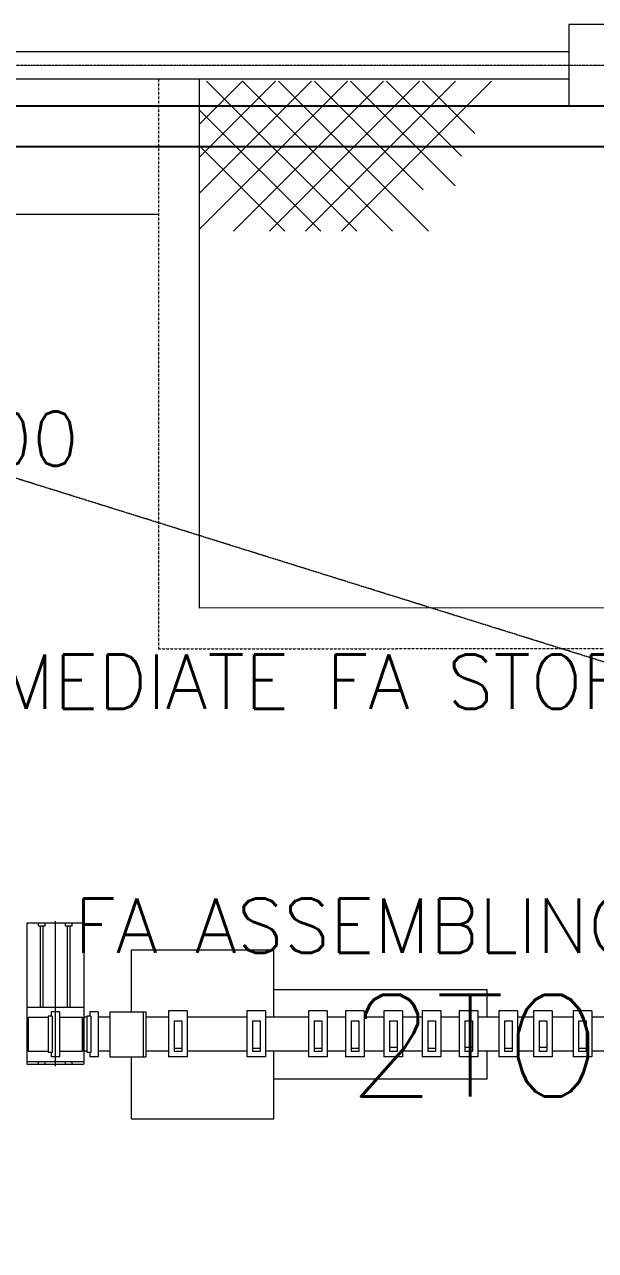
# Model space of a CAD drawing. Extents: x -59767 to 1106559, y -1290 to 1129522.
# Drawn here: x 63896 to 68104, y 257706 to 266745 of the extents above; entities that cross this region are included whole.
import ezdxf
from ezdxf.enums import TextEntityAlignment as Align

# ---------------------------------------------------------------- set-up
doc = ezdxf.new("R2010")
doc.units = 0
doc.linetypes.add('CENTER', pattern=[2, 1.25, -0.25, 0.25, -0.25])
doc.linetypes.add('HIDDEN', pattern=[0.375, 0.25, -0.125])
for name, color, linetype, lineweight in [('CENTER', 1, 'CENTER', 9), ('COLUMN', 2, 'CONTINUOUS', 9), ('TEXT', 3, 'CONTINUOUS', 9), ('WALL', 7, 'CONTINUOUS', 9), ('WALL_200', 3, 'CONTINUOUS', 9), ('WALL_300', 7, 'CONTINUOUS', 9), ('가는선', 1, 'CONTINUOUS', 9), ('중간선', 5, 'CONTINUOUS', 9), ('중심선', 1, 'CENTER', 9)]:
    doc.layers.add(name, color=color, linetype=linetype, lineweight=lineweight)
doc.layers.add('CY', color=4, linetype='CONTINUOUS')
doc.styles.get("Standard").update_dxf_attribs({"font": 'romans.shx', "bigfont": 'whtgtxt.shx'})

# ---------------------------------------------------------------- blocks, each defined once
blk = doc.blocks.new('column600')
at = {"layer": 'COLUMN', "linetype": 'Continuous'}
blk.add_lwpolyline([(-300, -300), (300, -300), (300, 300), (-300, 300)], close=True, dxfattribs=at)
blk = doc.blocks.new('CRANE')
at = {"layer": 'CENTER', "linetype": 'CENTER'}
blk.add_line((109758.2, 563629.1), (56008.2, 580429.1), dxfattribs=at)
at = {"layer": 'CY'}
for p, q in [((56008.2, 580729.1), (109758.2, 580729.1)), ((56008.2, 580429.1), (109758.2, 580429.1))]:
    blk.add_line(p, q, dxfattribs=at)
at = {"layer": 'TEXT', "color": 7}
blk.add_text('2TON O.H CRANE', height=750, dxfattribs=at).set_placement((70570.5, 573425.7), align=Align.CENTER)

msp = doc.modelspace()

# ---------------------------------------------------------------- linework, layer by layer
at = {"layer": 'WALL', "color": 0, "lineweight": 9}
for p, q in [((63732.7, 266544.9), (67908.2, 266544.9)), ((63183.2, 266344.9), (67908.2, 266344.9)), ((64883.3, 265344.9), (51852.2, 265344.9))]:
    msp.add_line(p, q, dxfattribs=at)
at = {"layer": 'WALL_200', "ltscale": 0.5}
for p, q in [((62508.2, 266544.9), (67908.2, 266544.9)), ((62508.2, 266344.9), (67908.2, 266344.9))]:
    msp.add_line(p, q, dxfattribs=at)
at = {"layer": 'WALL_300', "linetype": 'HIDDEN', "lineweight": 9, "ltscale": 0.5}
for p, q in [((64883.3, 266342.4), (64883.3, 262142.4)), ((64883.3, 262142.4), (72683.2, 262144.9))]:
    msp.add_line(p, q, dxfattribs=at)
at = {"layer": 'WALL_300', "lineweight": 9}
msp.add_line((65183.3, 266342.4), (65183.3, 262442.4), dxfattribs=at)
at = {"layer": 'WALL_300'}
msp.add_line((72383.2, 262444.9), (65183.3, 262442.4), dxfattribs=at)
at = {"layer": '가는선'}
for p, q in [((65183.3, 265498.8), (66011.9, 266327.4)), ((65183.3, 265233.6), (66277.1, 266327.4)), ((65183.3, 265763.9), (65746.8, 266327.4)), ((65183.3, 266007.4), (65503.3, 266327.4)), ((66343.9, 265221.6), (65238.1, 266327.4)), ((65436.5, 265221.6), (66542.3, 266327.4)), ((66609.1, 265221.6), (65503.3, 266327.4)), ((65701.7, 265221.6), (66807.4, 266327.4)), ((66874.2, 265221.6), (65768.5, 266327.4)), ((65966.8, 265221.6), (67072.6, 266327.4)), ((66834.9, 265526.1), (66033.6, 266327.4)), ((66232, 265221.6), (67337.7, 266327.4)), ((67070.6, 265555.5), (66298.8, 266327.4)), ((66851.7, 265774.5), (66298.8, 266327.4)), ((67116.8, 265774.5), (66564, 266327.4)), ((67215.1, 265941.4), (66829.1, 266327.4)), ((66078.7, 265221.6), (65183.3, 266117)), ((65813.6, 265221.6), (65183.3, 265851.9))]:
    msp.add_line(p, q, dxfattribs=at)
at = {"layer": '중간선', "lineweight": 9}
for p, q in [((63913.2, 260120.3), (64333.2, 260120.3)), ((63913.2, 260120.3), (63913.2, 259080.3)), ((63998.2, 260100.3), (63998.2, 260120.3)), ((63998.2, 260100.3), (64048.2, 260100.3)), ((64013.2, 259500.3), (64013.2, 260100.3)), ((64033.2, 259500.3), (64033.2, 260100.3)), ((64048.2, 260100.3), (64048.2, 260120.3)), ((64123.2, 259064.2), (64123.2, 260133.7)), ((64198.2, 260100.3), (64198.2, 260120.3)), ((64198.2, 260100.3), (64248.2, 260100.3)), ((64213.2, 259500.3), (64213.2, 260100.3)), ((64233.2, 259500.3), (64233.2, 260100.3)), ((64248.2, 260100.3), (64248.2, 260120.3)), ((64333.2, 260120.3), (64333.2, 259080.3)), ((64683.4, 259466.4), (64683.4, 259923.3)), ((64683.4, 259923.3), (65733.2, 259923.3)), ((65733.2, 259425.3), (65733.2, 259923.3)), ((65733.2, 259630.3), (67305.3, 259630.3)), ((67305.3, 259425.3), (67305.3, 259630.3)), ((63913.2, 259500.3), (64333.2, 259500.3)), ((63923.2, 259425.3), (64070.1, 259425.3)), ((63923.2, 259425.3), (63923.2, 259175.3)), ((64070.1, 259434.2), (64070.1, 259166.4)), ((64100.1, 259434.2), (64070.1, 259434.2)), ((64153.8, 259466.4), (64092.6, 259466.4)), ((64092.6, 259466.4), (64092.6, 259434.2)), ((64100.1, 259434.2), (64100.1, 259166.4)), ((64153.8, 259466.4), (64153.8, 259134.2)), ((64153.8, 259425.3), (64323.2, 259425.3)), ((64323.2, 259175.3), (64323.2, 259425.3)), ((64333.2, 259175.3), (64333.2, 259425.3)), ((64355.4, 259425.3), (64333.2, 259425.3)), ((64355.4, 259434.2), (64355.4, 259166.4)), ((64385.4, 259434.2), (64355.4, 259434.2)), ((64439.2, 259466.4), (64377.9, 259466.4)), ((64377.9, 259466.4), (64377.9, 259434.2)), ((64385.4, 259434.2), (64385.4, 259166.4)), ((64439.2, 259466.4), (64439.2, 259134.2)), ((64524.4, 259425.3), (64439.2, 259425.3)), ((64524.4, 259466.4), (64524.4, 259134.2)), ((64524.4, 259466.4), (64788.8, 259466.4)), ((64769.2, 259466.4), (64769.2, 259134.2)), ((64788.8, 259466.4), (64788.8, 259134.2)), ((64958.2, 259425.3), (64788.8, 259425.3)), ((65095.7, 259471.7), (64958.2, 259471.7)), ((64958.2, 259471.7), (64958.2, 259132.5)), ((65095.7, 259471.7), (65095.7, 259132.5)), ((65534.9, 259425.3), (65095.7, 259425.3)), ((65534.9, 259471.7), (65534.9, 259132.5)), ((65672.4, 259471.7), (65534.9, 259471.7)), ((65672.4, 259471.7), (65672.4, 259132.5)), ((65989, 259425.3), (65672.4, 259425.3)), ((65989, 259471.7), (65989, 259132.5)), ((66126.5, 259471.7), (65989, 259471.7)), ((66126.5, 259471.7), (66126.5, 259132.5)), ((66261.8, 259425.3), (66126.5, 259425.3)), ((66261.8, 259471.7), (66261.8, 259132.5)), ((66399.3, 259471.7), (66261.8, 259471.7)), ((66399.3, 259471.7), (66399.3, 259132.5)), ((66544.7, 259425.3), (66399.3, 259425.3)), ((66544.7, 259471.7), (66544.7, 259132.5)), ((66682.2, 259471.7), (66544.7, 259471.7)), ((66682.2, 259471.7), (66682.2, 259132.5)), ((66827.7, 259425.3), (66682.2, 259425.3)), ((66827.7, 259471.7), (66827.7, 259132.5)), ((66965.2, 259471.7), (66827.7, 259471.7)), ((66965.2, 259471.7), (66965.2, 259132.5)), ((67100.4, 259425.3), (66965.2, 259425.3)), ((67100.4, 259471.7), (67100.4, 259132.5)), ((67237.9, 259471.7), (67100.4, 259471.7)), ((67237.9, 259471.7), (67237.9, 259132.5)), ((67391.7, 259425.3), (67237.9, 259425.3)), ((67391.7, 259471.7), (67391.7, 259132.5)), ((67529.2, 259471.7), (67391.7, 259471.7)), ((67529.2, 259471.7), (67529.2, 259132.5)), ((67647.2, 259425.3), (67529.2, 259425.3)), ((67647.2, 259471.7), (67647.2, 259132.5)), ((67784.7, 259471.7), (67647.2, 259471.7)), ((67784.7, 259471.7), (67784.7, 259132.5)), ((67938.5, 259425.3), (67784.7, 259425.3)), ((67938.5, 259471.7), (67938.5, 259132.5)), ((68076, 259471.7), (67938.5, 259471.7)), ((68076, 259471.7), (68076, 259132.5)), ((68272.6, 259425.3), (68076, 259425.3)), ((64998.8, 259399.5), (65055.1, 259399.5)), ((64998.8, 259399.5), (64998.8, 259171.7)), ((65055.1, 259399.5), (65055.1, 259171.7)), ((65575.5, 259399.5), (65631.8, 259399.5)), ((65575.5, 259399.5), (65575.5, 259171.7)), ((65631.8, 259399.5), (65631.8, 259171.7)), ((66029.6, 259399.5), (66029.6, 259171.7)), ((66029.6, 259399.5), (66085.9, 259399.5)), ((66085.9, 259399.5), (66085.9, 259171.7)), ((66302.4, 259399.5), (66302.4, 259171.7)), ((66302.4, 259399.5), (66358.6, 259399.5)), ((66358.6, 259399.5), (66358.6, 259171.7)), ((66585.3, 259399.5), (66585.3, 259171.7)), ((66585.3, 259399.5), (66641.6, 259399.5)), ((66641.6, 259399.5), (66641.6, 259171.7)), ((66868.3, 259399.5), (66868.3, 259171.7)), ((66868.3, 259399.5), (66924.5, 259399.5)), ((66924.5, 259399.5), (66924.5, 259171.7)), ((67141, 259399.5), (67141, 259171.7)), ((67141, 259399.5), (67197.3, 259399.5)), ((67197.3, 259399.5), (67197.3, 259171.7)), ((67432.3, 259399.5), (67432.3, 259171.7)), ((67432.3, 259399.5), (67488.6, 259399.5)), ((67488.6, 259399.5), (67488.6, 259171.7)), ((67687.8, 259399.5), (67687.8, 259171.7)), ((67687.8, 259399.5), (67744.1, 259399.5)), ((67744.1, 259399.5), (67744.1, 259171.7)), ((67979.2, 259399.5), (67979.2, 259171.7)), ((67979.2, 259399.5), (68035.4, 259399.5)), ((68035.4, 259399.5), (68035.4, 259171.7)), ((63923.2, 259175.3), (64070.1, 259175.3)), ((64100.1, 259166.4), (64070.1, 259166.4)), ((64092.6, 259166.4), (64092.6, 259134.2)), ((64153.8, 259175.3), (64323.2, 259175.3)), ((64355.4, 259175.3), (64333.2, 259175.3)), ((64385.4, 259166.4), (64355.4, 259166.4)), ((64377.9, 259166.4), (64377.9, 259134.2)), ((64524.4, 259175.3), (64439.2, 259175.3)), ((64958.2, 259175.3), (64788.8, 259175.3)), ((65055.1, 259195), (64998.8, 259195)), ((65055.1, 259171.7), (64998.8, 259171.7)), ((65534.9, 259175.3), (65095.7, 259175.3)), ((65631.8, 259195), (65575.5, 259195)), ((65631.8, 259171.7), (65575.5, 259171.7)), ((65989, 259175.3), (65672.4, 259175.3)), ((65733.2, 258677.3), (65733.2, 259175.3)), ((66085.9, 259195), (66029.6, 259195)), ((66085.9, 259171.7), (66029.6, 259171.7)), ((66261.8, 259175.3), (66126.5, 259175.3)), ((66358.6, 259195), (66302.4, 259195)), ((66358.6, 259171.7), (66302.4, 259171.7)), ((66544.7, 259175.3), (66399.3, 259175.3)), ((66641.6, 259202.9), (66585.3, 259202.9)), ((66641.6, 259171.7), (66585.3, 259171.7)), ((66827.7, 259175.3), (66682.2, 259175.3)), ((66924.5, 259195), (66868.3, 259195)), ((66924.5, 259171.7), (66868.3, 259171.7)), ((67100.4, 259175.3), (66965.2, 259175.3)), ((67197.3, 259202.9), (67141, 259202.9)), ((67197.3, 259171.7), (67141, 259171.7)), ((67391.7, 259175.3), (67237.9, 259175.3)), ((67305.3, 258970.3), (67305.3, 259175.3)), ((67488.6, 259195), (67432.3, 259195)), ((67488.6, 259171.7), (67432.3, 259171.7)), ((67647.2, 259175.3), (67529.2, 259175.3)), ((67744.1, 259202.9), (67687.8, 259202.9)), ((67744.1, 259171.7), (67687.8, 259171.7)), ((67938.5, 259175.3), (67784.7, 259175.3)), ((68035.4, 259195), (67979.2, 259195)), ((68035.4, 259171.7), (67979.2, 259171.7)), ((68272.6, 259175.3), (68076, 259175.3)), ((63913.2, 259100.3), (64333.2, 259100.3)), ((63913.2, 259080.3), (64333.2, 259080.3)), ((63998.2, 259080.3), (63998.2, 259100.3)), ((64048.2, 259080.3), (64048.2, 259100.3)), ((64153.8, 259134.2), (64092.6, 259134.2)), ((64198.2, 259080.3), (64198.2, 259100.3)), ((64248.2, 259080.3), (64248.2, 259100.3)), ((64284.2, 259080.3), (64333.2, 259080.3)), ((64439.2, 259134.2), (64377.9, 259134.2)), ((64524.4, 259134.2), (64788.8, 259134.2)), ((64683.4, 258677.3), (64683.4, 259134.2)), ((65095.7, 259132.5), (64958.2, 259132.5)), ((65672.4, 259132.5), (65534.9, 259132.5)), ((66126.5, 259132.5), (65989, 259132.5)), ((66399.3, 259132.5), (66261.8, 259132.5)), ((66682.2, 259132.5), (66544.7, 259132.5)), ((66965.2, 259132.5), (66827.7, 259132.5)), ((67237.9, 259132.5), (67100.4, 259132.5)), ((67529.2, 259132.5), (67391.7, 259132.5)), ((67784.7, 259132.5), (67647.2, 259132.5)), ((68076, 259132.5), (67938.5, 259132.5)), ((65733.2, 258970.3), (67305.3, 258970.3)), ((64683.4, 258677.3), (65733.2, 258677.3))]:
    msp.add_line(p, q, dxfattribs=at)
at = {"layer": '중심선'}
msp.add_line((28557.7, 266444.9), (154858.2, 266444.9), dxfattribs=at)

# ---------------------------------------------------------------- block references
at = {"layer": 'COLUMN', "linetype": 'Continuous'}
msp.add_blockref('column600', (68208.2, 266444.9), dxfattribs=at)
at = {"layer": '중간선', "color": 2}
msp.add_blockref('CRANE', (0, -314584.2), dxfattribs=at)

# ---------------------------------------------------------------- texts
at = {"layer": 'TEXT', "lineweight": 9}
for s, p in [('EL-600', (62204.1, 263491.1)), ('INTERMEDIATE FA STORAGE RACK(F10)', (62227.5, 261700.2)), ('FA ASSEMBLING EQUIPMENT(F03) ', (64260.8, 259900.6))]:
    msp.add_text(s, height=400, dxfattribs=at).set_placement(p)

doc.saveas('drawing.dxf')
